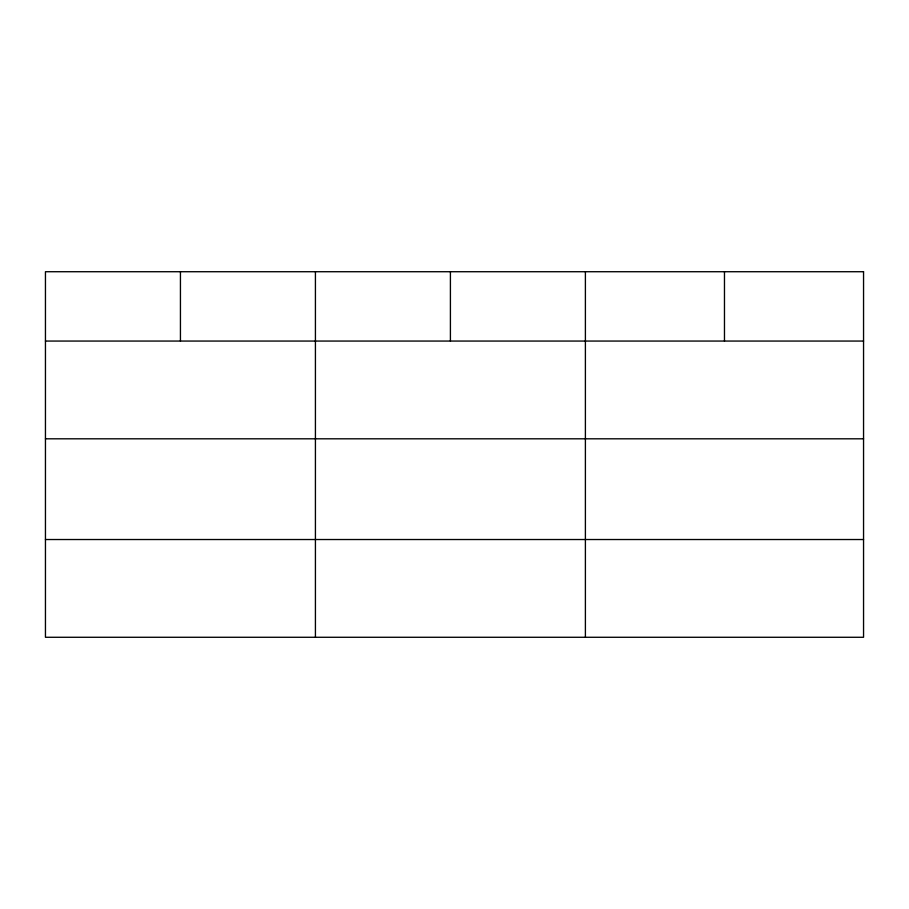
<?xml version="1.0" encoding="UTF-8"?>
<svg xmlns="http://www.w3.org/2000/svg" width="909" height="909" viewBox="0 0 909 909"><rect width="100%" height="100%" fill="white"/><g stroke="black" fill="none" stroke-linecap="round" stroke-linejoin="round"><path stroke-width="1.36" d="M45.45 341.057L863.55 341.057M45.45 438.808L863.55 438.808M45.45 539.526L863.55 539.526M724.473 271.723L724.473 341.057M585.396 271.723L585.396 637.277M450.409 271.723L450.409 341.057M315.423 271.723L315.423 637.277M180.437 271.723L180.437 341.057M863.55 271.723L45.45 271.723L45.45 637.277L863.55 637.277L863.55 271.723"/></g></svg>
